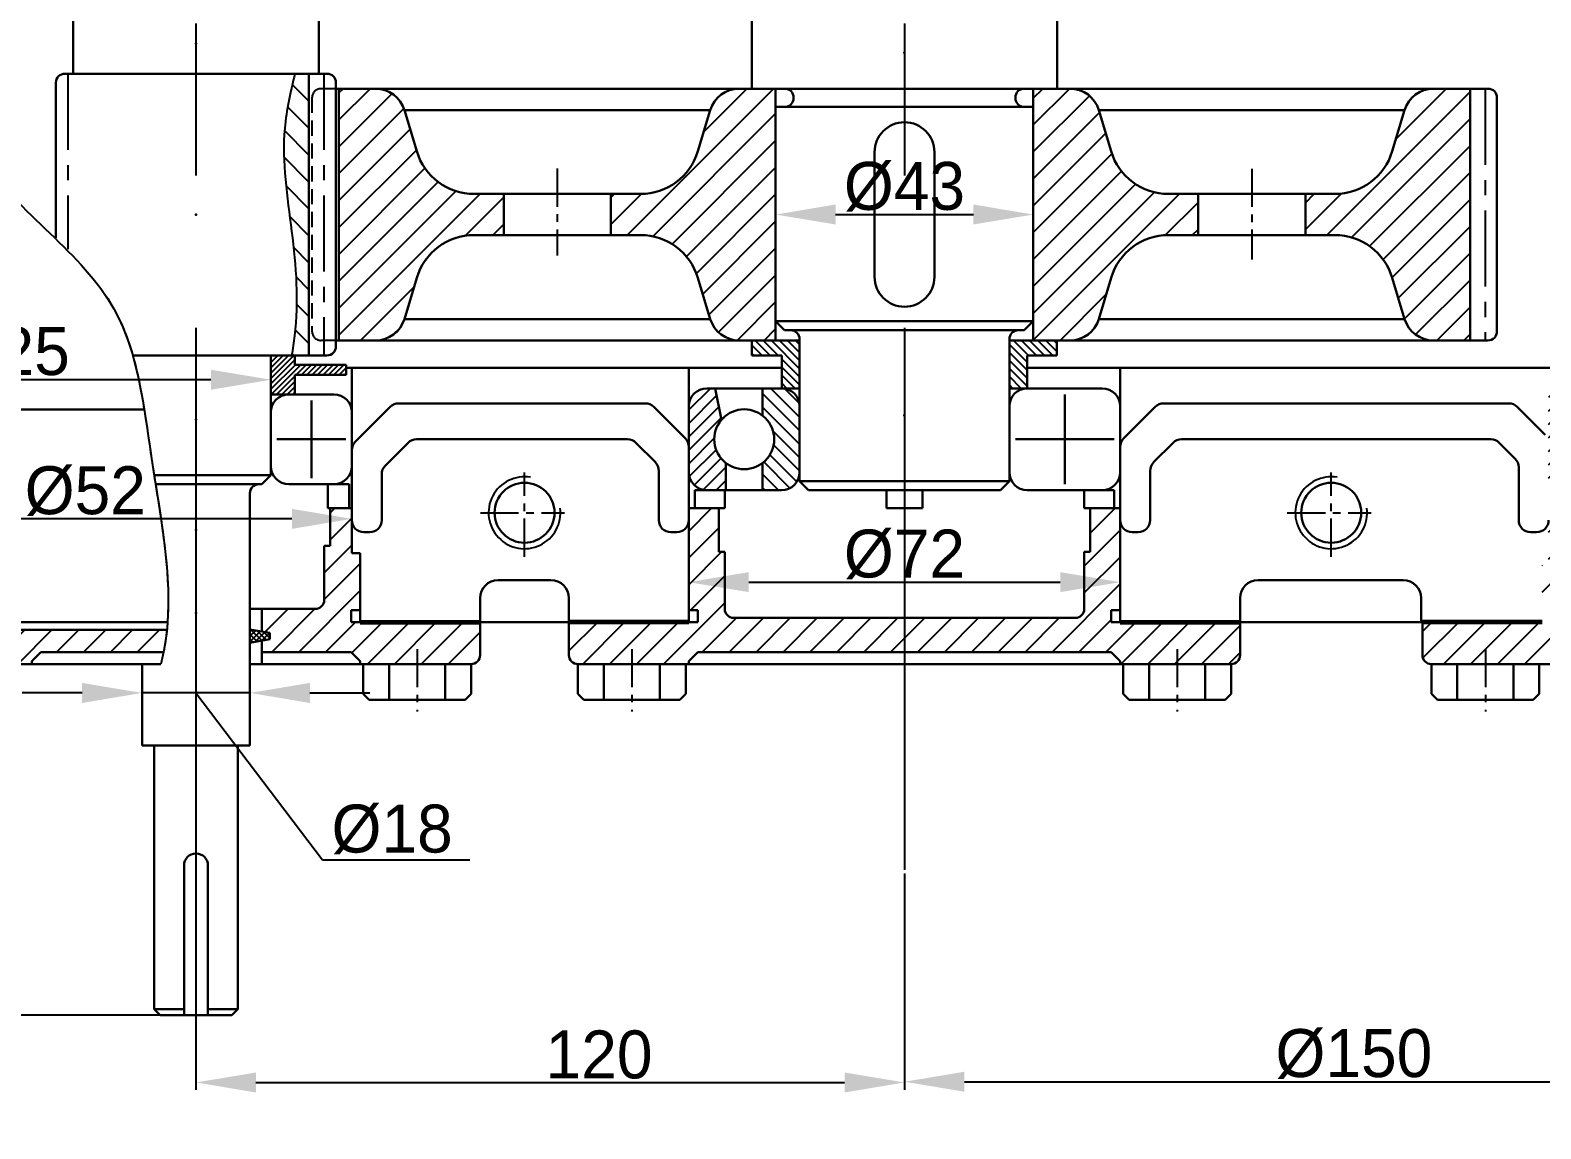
# Model space of a CAD drawing. Header units: millimetres. Extents: x 195 to 1387, y 105 to 1062.
# Drawn here: x 328.2 to 580.3, y 104.9 to 288.2 of the extents above; entities that cross this region are included whole.
import ezdxf

# ---------------------------------------------------------------- set-up
doc = ezdxf.new("R2010")
doc.units = ezdxf.units.MM
doc.header["$PDSIZE"] = -1
for name, pattern in [('CENTER', [10.16, 6.35, -1.27, 1.27, -1.27]), ('CENTERX2', [20.32, 12.7, -2.54, 2.54, -2.54]), ('HIDDEN', [1.905, 1.27, -0.635])]:
    doc.linetypes.add(name, pattern=pattern)
doc.layers.get('0').update_dxf_attribs({"lineweight": 30})
for name, color, linetype in [('中心线', 1, 'CENTER'), ('细线', 7, 'Continuous'), ('虚线', 7, 'HIDDEN')]:
    doc.layers.add(name, color=color, linetype=linetype)
doc.layers.add('特粗线', color=7, linetype='Continuous', lineweight=60)
doc.dimstyles.new('ISO-25', dxfattribs={"dimtxt": 8, "dimasz": 10, "dimexe": 1.25, "dimexo": 0.625, "dimtad": 1, "dimdec": 0, "dimtxsty": 'Standard', "dimcen": 2.5, "dimadec": 0, "dimazin": 0, "dimtfac": 1, "dimtdec": 0, "dimtmove": 0, "dimatfit": 3, "dimfxl": 1, "dimarcsym": 0})

# ---------------------------------------------------------------- blocks, each defined once
blk = doc.blocks.new('*D23')
at = {"layer": 'Defpoints', "color": 0, "transparency": 16777216}
for p in [(474.12, 148.12), (355.88, 120.52), (474.12, 112.63)]:
    blk.add_point(p, dxfattribs=at)
at = {"layer": '细线', "color": 0, "lineweight": -2, "transparency": 16777216}
for p, q in [((474.12, 147.49), (474.12, 111.38)), ((355.88, 119.9), (355.88, 111.38)), ((365.88, 112.63), (464.12, 112.63))]:
    blk.add_line(p, q, dxfattribs=at)
at = {"layer": '细线', "color": 0, "transparency": 16777216}
for points in [[(365.88, 114.29), (365.88, 110.96), (355.88, 112.63)], [(464.12, 114.29), (464.12, 110.96), (474.12, 112.63)]]:
    blk.add_solid(points, dxfattribs=at)
at = {"layer": '细线', "color": 0, "transparency": 16777216, "insert": (423.15, 117.25), "char_height": 8, "attachment_point": 5}
blk.add_mtext('120', dxfattribs=at)
blk = doc.blocks.new('*D24')
at = {"layer": 'Defpoints', "color": 0, "transparency": 16777216}
for p in [(474.12, 148.12), (624.12, 148.13), (624.12, 112.75)]:
    blk.add_point(p, dxfattribs=at)
at = {"layer": '细线', "color": 0, "lineweight": -2, "transparency": 16777216}
for p, q in [((474.12, 147.49), (474.12, 111.5)), ((624.12, 147.5), (624.12, 111.5)), ((484.12, 112.75), (614.12, 112.75))]:
    blk.add_line(p, q, dxfattribs=at)
at = {"layer": '细线', "color": 0, "transparency": 16777216}
for points in [[(484.12, 114.42), (484.12, 111.08), (474.12, 112.75)], [(614.12, 114.42), (614.12, 111.08), (624.12, 112.75)]]:
    blk.add_solid(points, dxfattribs=at)
at = {"layer": '细线', "color": 0, "transparency": 16777216, "insert": (549.12, 117.38), "char_height": 8, "attachment_point": 5}
blk.add_mtext('%%c150', dxfattribs=at)
blk = doc.blocks.new('*D38')
at = {"layer": 'Defpoints', "color": 0, "transparency": 16777216}
for p in [(474.12, 326.72), (205.38, 123.84), (355.88, 123.84)]:
    blk.add_point(p, dxfattribs=at)
at = {"layer": '细线', "color": 0, "lineweight": -2, "transparency": 16777216}
for p, q in [((473.5, 326.72), (204.13, 326.72)), ((205.38, 316.72), (205.38, 133.84)), ((355.25, 123.84), (204.13, 123.84))]:
    blk.add_line(p, q, dxfattribs=at)
at = {"layer": '细线', "color": 0, "transparency": 16777216}
for points in [[(203.71, 316.72), (207.05, 316.72), (205.38, 326.72)], [(203.71, 133.84), (207.05, 133.84), (205.38, 123.84)]]:
    blk.add_solid(points, dxfattribs=at)
at = {"layer": '细线', "color": 0, "transparency": 16777216, "insert": (200.75, 225.28), "char_height": 8, "attachment_point": 5, "rotation": 90}
blk.add_mtext('%%c203', dxfattribs=at)
blk = doc.blocks.new('*D52')
at = {"layer": 'Defpoints', "color": 0, "transparency": 16777216}
for p in [(452.62, 275.39), (495.62, 275.39), (495.62, 257.44)]:
    blk.add_point(p, dxfattribs=at)
at = {"layer": '细线', "color": 0, "lineweight": -2, "transparency": 16777216}
for p, q in [((452.62, 274.76), (452.62, 256.19)), ((495.62, 274.76), (495.62, 256.19)), ((462.62, 257.44), (485.62, 257.44))]:
    blk.add_line(p, q, dxfattribs=at)
at = {"layer": '细线', "color": 0, "transparency": 16777216}
for points in [[(462.62, 259.11), (462.62, 255.78), (452.62, 257.44)], [(485.62, 259.11), (485.62, 255.78), (495.62, 257.44)]]:
    blk.add_solid(points, dxfattribs=at)
at = {"layer": '细线', "color": 0, "transparency": 16777216, "insert": (474.12, 262.07), "char_height": 8, "attachment_point": 5}
blk.add_mtext('%%c43', dxfattribs=at)
blk = doc.blocks.new('*D54')
at = {"layer": 'Defpoints', "color": 0, "transparency": 16777216}
for p in [(438.12, 208.44), (510.12, 208.44), (510.12, 196.1)]:
    blk.add_point(p, dxfattribs=at)
at = {"layer": '细线', "color": 0, "lineweight": -2, "transparency": 16777216}
for p, q in [((438.12, 207.82), (438.12, 194.85)), ((510.12, 207.82), (510.12, 194.85)), ((448.12, 196.1), (500.12, 196.1))]:
    blk.add_line(p, q, dxfattribs=at)
at = {"layer": '细线', "color": 0, "transparency": 16777216}
for points in [[(448.12, 197.77), (448.12, 194.44), (438.12, 196.1)], [(500.12, 197.77), (500.12, 194.44), (510.12, 196.1)]]:
    blk.add_solid(points, dxfattribs=at)
at = {"layer": '细线', "color": 0, "transparency": 16777216, "insert": (474.12, 200.73), "char_height": 8, "attachment_point": 5}
blk.add_mtext('%%c72', dxfattribs=at)

msp = doc.modelspace()

# ---------------------------------------------------------------- hatches: boundary and pattern name
at = {"layer": '细线'}
h = msp.add_hatch(dxfattribs=at)
h.set_pattern_fill('ANSI31', color=256)
h.paths.add_polyline_path([(355.88, 415.44), (329.96, 415.44), (328.46, 416.94), (328.46, 417.44), (309.96, 417.44, 0.414214), (308.46, 415.94), (308.46, 410.44), (328.46, 410.44), (329.96, 410.44), (329.96, 408.44), (328.46, 408.44), (328.46, 398.94), (329.88, 398.94), (329.88, 391.44), (333.46, 391.44), (333.46, 397.74), (334.46, 397.74), (334.46, 406.74, -0.414214), (335.96, 408.24), (355.88, 408.24)])
h.paths.add_polyline_path([(403.29, 415.94, 0.414214), (401.79, 417.44), (383.29, 417.44), (383.29, 416.94), (381.79, 415.44), (365.88, 415.44), (355.88, 415.44), (355.88, 408.24), (375.79, 408.24, -0.414214), (377.29, 406.74), (377.29, 397.74), (378.29, 397.74), (378.29, 391.44), (381.88, 391.44), (381.88, 398.94), (383.29, 398.94), (383.29, 408.44), (381.79, 408.44), (381.79, 410.44), (383.29, 410.44), (403.29, 410.44)])
h.paths.add_polyline_path([(474.12, 415.44), (439.62, 415.44), (438.12, 416.94), (438.12, 417.44), (419.62, 417.44, 0.414214), (418.12, 415.94), (418.12, 410.44), (438.12, 410.44), (439.62, 410.44), (439.62, 408.44), (438.12, 408.44), (438.12, 391.44), (443.12, 391.44), (443.12, 398.74), (444.12, 398.74), (444.12, 408.24, -0.414214), (445.62, 409.74), (474.12, 409.74)])
h.paths.add_polyline_path([(530.12, 415.94, 0.414214), (528.62, 417.44), (510.12, 417.44), (510.12, 416.94), (508.62, 415.44), (474.12, 415.44), (474.12, 409.74), (502.62, 409.74, -0.414214), (504.12, 408.24), (504.12, 398.74), (505.12, 398.74), (505.12, 391.44), (510.12, 391.44), (510.12, 408.44), (508.62, 408.44), (508.62, 410.44), (510.12, 410.44), (530.12, 410.44)])
h.paths.add_polyline_path([(603.12, 412.15), (601.79, 412.39), (601.79, 413.43), (603.12, 413.66), (603.12, 415.44), (582.06, 415.44), (580.56, 416.94), (580.56, 417.44), (562.06, 417.44, 0.414214), (560.56, 415.94), (560.56, 410.44), (580.56, 410.44), (582.06, 410.44), (582.06, 408.44), (580.56, 408.44), (580.56, 400.94), (581.62, 400.94), (581.62, 392.44), (585.56, 392.44), (585.56, 399.74), (586.56, 399.74), (586.56, 406.74, -0.414214), (588.06, 408.24), (603.12, 408.24)])
h.paths.add_polyline_path([(687.68, 415.94, 0.414214), (686.18, 417.44), (667.68, 417.44), (667.68, 416.94), (666.18, 415.44), (645.12, 415.44), (645.12, 413.66), (646.45, 413.43), (646.45, 412.39), (645.12, 412.15), (645.12, 408.24), (660.18, 408.24, -0.414214), (661.68, 406.74), (661.68, 399.74), (662.68, 399.74), (662.68, 392.44), (666.62, 392.44), (666.62, 400.94), (667.68, 400.94), (667.68, 410.44), (687.68, 410.44)])
edge = h.paths.add_edge_path()
edge.add_spline(control_points=[(350.46, 184.44), (350.55, 184.88), (350.63, 185.31), (350.7, 185.75)], knot_values=[279.245164, 279.245164, 279.245164, 279.245164, 280.663762, 280.663762, 280.663762, 280.663762], degree=3, periodic=0)
edge.add_spline(control_points=[(350.7, 185.75), (350.84, 186.54), (350.94, 187.34), (351.02, 188.15)], knot_values=[276.673071, 276.673071, 276.673071, 276.673071, 279.245164, 279.245164, 279.245164, 279.245164], degree=3, periodic=0)
edge.add_line((351.02, 188.15), (308.46, 188.15))
edge.add_line((308.46, 188.15), (308.46, 183.94))
edge.add_arc((309.96, 183.94), 1.5, 180, 270)
edge.add_line((309.96, 182.44), (328.46, 182.44))
edge.add_line((328.46, 182.44), (328.46, 182.94))
edge.add_line((328.46, 182.94), (329.96, 184.44))
edge.add_line((329.96, 184.44), (345.88, 184.44))
edge.add_line((345.88, 184.44), (350.46, 184.44))
h.paths.add_polyline_path([(403.29, 189.44), (383.29, 189.44), (381.79, 189.44), (381.79, 191.44), (383.29, 191.44), (383.29, 200.94), (381.88, 200.94), (381.88, 208.44), (378.29, 208.44), (378.29, 202.14), (377.29, 202.14), (377.29, 193.14, -0.414214), (375.79, 191.64), (366.88, 191.64), (366.88, 187.86), (368.21, 187.63), (368.21, 186.59), (366.88, 186.35), (366.88, 184.44), (381.79, 184.44), (383.29, 182.94), (383.29, 182.44), (401.79, 182.44, 0.414214), (403.29, 183.94)])
h.paths.add_polyline_path([(474.12, 190.14), (445.62, 190.14, -0.414214), (444.12, 191.64), (444.12, 201.14), (443.12, 201.14), (443.12, 208.44), (438.12, 208.44), (438.12, 191.44), (439.62, 191.44), (439.62, 189.44), (438.12, 189.44), (418.12, 189.44), (418.12, 183.94, 0.414214), (419.62, 182.44), (438.12, 182.44), (438.12, 182.94), (439.62, 184.44), (474.12, 184.44)])
h.paths.add_polyline_path([(530.12, 189.44), (510.12, 189.44), (508.62, 189.44), (508.62, 191.44), (510.12, 191.44), (510.12, 208.44), (505.12, 208.44), (505.12, 201.14), (504.12, 201.14), (504.12, 191.64, -0.414214), (502.62, 190.14), (474.12, 190.14), (474.12, 184.44), (508.62, 184.44), (510.12, 182.94), (510.12, 182.44), (528.62, 182.44, 0.414214), (530.12, 183.94)])
h.paths.add_polyline_path([(624.12, 191.64), (588.06, 191.64, -0.414214), (586.56, 193.14), (586.56, 200.14), (585.56, 200.14), (585.56, 207.44), (581.62, 207.44), (581.62, 198.94), (580.56, 198.94), (580.56, 191.44), (582.06, 191.44), (582.06, 189.44), (580.56, 189.44), (560.56, 189.44), (560.56, 183.94, 0.414214), (562.06, 182.44), (580.56, 182.44), (580.56, 182.94), (582.06, 184.44), (624.12, 184.44)])
h.paths.add_polyline_path([(687.68, 189.44), (667.68, 189.44), (666.18, 189.44), (666.18, 191.44), (667.68, 191.44), (667.68, 198.94), (666.62, 198.94), (666.62, 207.44), (662.68, 207.44), (662.68, 200.14), (661.68, 200.14), (661.68, 193.14, -0.414214), (660.18, 191.64), (624.12, 191.64), (624.12, 184.44), (666.18, 184.44), (667.68, 182.94), (667.68, 182.44), (686.18, 182.44, 0.414214), (687.68, 183.94)])
h = msp.add_hatch(dxfattribs=at)
h.set_pattern_fill('ANSI31', color=256, scale=0.5)
h.paths.add_polyline_path([(334.38, 387.44), (332.88, 387.44, 0.414214), (329.88, 384.44), (329.88, 379.94), (332.63, 379.94, -0.248317), (334.38, 383.25)])
h.paths.add_polyline_path([(332.63, 379.94), (329.88, 379.94), (329.88, 375.44, 0.404901), (332.78, 372.44), (333.73, 377.19, -0.192255)])
h.paths.add_polyline_path([(444.31, 388.44), (441.12, 388.44, 0.414214), (438.12, 385.44), (438.12, 379.94), (442.37, 379.94, -0.231561), (444.31, 383.89)])
h.paths.add_polyline_path([(443.58, 376.69, -0.178973), (442.37, 379.94), (438.12, 379.94), (438.12, 374.44, 0.414214), (441.12, 371.44), (442.5, 371.44)])
h.paths.add_polyline_path([(442.5, 228.44), (441.12, 228.44, 0.414214), (438.12, 225.44), (438.12, 219.94), (442.37, 219.94, -0.178973), (443.58, 223.2)])
h.paths.add_polyline_path([(444.31, 216, -0.231561), (442.37, 219.94), (438.12, 219.94), (438.12, 214.44, 0.414214), (441.12, 211.44), (444.31, 211.44)])
h.paths.add_polyline_path([(587.79, 384.56), (587.79, 389.44), (584.62, 389.44, 0.414214), (581.62, 386.44), (581.62, 379.94), (585.62, 379.94, -0.223203)])
h.paths.add_polyline_path([(585.62, 379.94), (581.62, 379.94), (581.62, 373.44, 0.414214), (584.62, 370.44), (585.57, 370.44), (587.63, 375.47, -0.213833)])
h.paths.add_polyline_path([(585.57, 229.44), (584.62, 229.44, 0.414214), (581.62, 226.44), (581.62, 219.94), (585.62, 219.94, -0.213833), (587.63, 224.42)])
h.paths.add_polyline_path([(587.79, 215.33, -0.223203), (585.62, 219.94), (581.62, 219.94), (581.62, 213.44, 0.414214), (584.62, 210.44), (587.79, 210.44)])
h = msp.add_hatch(dxfattribs=at)
h.set_pattern_fill('ANSI31', color=256, scale=0.5, angle=90)
h.paths.add_polyline_path([(453.62, 388.44), (450.44, 388.44), (450.44, 383.89, -0.231561), (452.37, 379.94), (456.62, 379.94), (456.62, 385.44, 0.414214)])
h.paths.add_polyline_path([(456.62, 379.94), (452.37, 379.94, -0.231561), (450.44, 376), (450.44, 371.44), (453.62, 371.44, 0.414214), (456.62, 374.44)])
h.paths.add_polyline_path([(456.62, 225.44, 0.414214), (453.62, 228.44), (450.44, 228.44), (450.44, 223.89, -0.231561), (452.37, 219.94), (456.62, 219.94)])
h.paths.add_polyline_path([(456.62, 219.94), (452.37, 219.94, -0.231561), (450.44, 216), (450.44, 211.44), (453.62, 211.44, 0.414214), (456.62, 214.44)])
h.paths.add_polyline_path([(340.38, 387.44), (338.88, 387.44), (338.88, 383.25, -0.248317), (340.63, 379.94), (343.38, 379.94), (343.38, 384.44, 0.414214)])
h.paths.add_polyline_path([(343.38, 379.94), (340.63, 379.94, -0.248317), (338.88, 376.64), (338.88, 372.44), (340.38, 372.44, 0.414214), (343.38, 375.44)])
h.paths.add_polyline_path([(601.62, 386.44, 0.414214), (598.62, 389.44), (595.45, 389.44), (595.45, 384.56, -0.223203), (597.62, 379.94), (601.62, 379.94)])
h.paths.add_polyline_path([(601.62, 379.94), (597.62, 379.94, -0.223203), (595.45, 375.33), (595.45, 370.44), (598.62, 370.44, 0.414214), (601.62, 373.44)])
h.paths.add_polyline_path([(601.62, 219.94), (597.62, 219.94, -0.223203), (595.45, 215.33), (595.45, 210.44), (598.62, 210.44, 0.414214), (601.62, 213.44)])
h.paths.add_polyline_path([(601.62, 226.44, 0.414214), (598.62, 229.44), (597.62, 229.44), (595.45, 229.44), (595.45, 224.56, -0.223203), (597.62, 219.94), (601.62, 219.94)])
h = msp.add_hatch(dxfattribs=at)
h.set_pattern_fill('ANSI31', color=256, scale=0.3, angle=90)
h.paths.add_polyline_path([(453.67, 365.94), (448.67, 365.94), (448.67, 363.44), (452.62, 363.44), (456.62, 363.44), (456.62, 371.44), (453.67, 371.44)])
h.paths.add_polyline_path([(491.62, 363.44), (495.62, 363.44), (499.57, 363.44), (499.57, 365.94), (494.57, 365.94), (494.57, 371.44), (491.62, 371.44)])
h.paths.add_polyline_path([(453.67, 233.94), (453.67, 228.44), (456.62, 228.44), (456.62, 236.44), (452.62, 236.44), (448.67, 236.44), (448.67, 233.94)])
h.paths.add_polyline_path([(494.57, 233.94), (499.57, 233.94), (499.57, 236.44), (495.62, 236.44), (491.62, 236.44), (491.62, 228.44), (494.57, 228.44)])
h = msp.add_hatch(dxfattribs=at)
h.set_pattern_fill('ANSI31', color=256, angle=90)
edge = h.paths.add_edge_path()
edge.add_spline(control_points=[(372.38, 280.94), (371.67, 277.92), (369.64, 269.27), (372.1, 254.6), (373.14, 241.87), (372.02, 235.03), (371.84, 233.94)], knot_values=[0, 0, 0, 0, 9.25978, 26.467171, 43.932983, 47.240176, 47.240176, 47.240176, 47.240176], degree=3, periodic=0)
edge.add_line((371.84, 233.94), (372.38, 233.94))
edge.add_line((372.38, 233.94), (374.74, 233.94))
edge.add_line((374.74, 233.94), (374.74, 280.94))
edge.add_line((374.74, 280.94), (372.38, 280.94))
h = msp.add_hatch(dxfattribs=at)
h.set_pattern_fill('ANSI31', color=256)
h.set_pattern_definition([(45, (474.122, 223.9434), (-2.24506, 2.24506), [])])
h.paths.add_polyline_path([(407.23, 260.87), (402.3, 260.87, -0.331376), (392.72, 268.01), (390.66, 274.88, 0.331376), (385.87, 278.44), (379.74, 278.44), (379.74, 236.44), (385.87, 236.44, 0.331376), (390.66, 240.01), (392.72, 246.88, -0.331376), (402.3, 254.01), (407.23, 254.01)])
h.paths.add_polyline_path([(452.62, 278.44), (446.49, 278.44, 0.331376), (441.7, 274.88), (439.64, 268.01, -0.331376), (430.06, 260.87), (425.13, 260.87), (425.13, 254.01), (430.06, 254.01, -0.331376), (439.64, 246.88), (441.7, 240.01, 0.331376), (446.49, 236.44), (452.62, 236.44)])
h.paths.add_polyline_path([(523.11, 260.87), (518.18, 260.87, -0.331376), (508.6, 268.01), (506.55, 274.88, 0.331376), (501.76, 278.44), (495.62, 278.44), (495.62, 236.44), (501.76, 236.44, 0.331376), (506.55, 240.01), (508.6, 246.88, -0.331376), (518.18, 254.01), (523.11, 254.01)])
h.paths.add_polyline_path([(568.5, 278.44), (562.37, 278.44, 0.331376), (557.58, 274.88), (555.52, 268.01, -0.331376), (545.94, 260.87), (541.02, 260.87), (541.02, 254.01), (545.94, 254.01, -0.331376), (555.52, 246.88), (557.58, 240.01, 0.331376), (562.37, 236.44), (568.5, 236.44)])
h = msp.add_hatch(dxfattribs=at)
h.set_pattern_fill('ANSI31', color=256, scale=0.2)
h.paths.add_polyline_path([(372.38, 230.7), (380.96, 230.7), (380.96, 232.37), (372.38, 232.37), (372.38, 233.94), (368.38, 233.94), (368.38, 227.44), (372.38, 227.44)])
h = msp.add_hatch(dxfattribs=at)
h.set_pattern_fill('ANSI37', color=256, scale=0.2)
h.paths.add_polyline_path([(368.21, 187.63), (364.88, 188.22), (364.88, 185.99), (368.21, 186.59)])

# ---------------------------------------------------------------- linework, layer by layer
at = {"color": 7, "linetype": 'Continuous'}
for p, q in [((335.38, 290.94), (335.38, 280.94)), ((376.38, 290.94), (376.38, 280.94)), ((448.62, 290.44), (448.62, 278.44)), ((499.62, 290.44), (499.62, 278.44)), ((335.38, 280.94), (376.38, 280.94)), ((339.38, 280.94), (372.38, 280.94)), ((452.62, 278.44), (495.62, 278.44)), ((452.62, 278.44), (452.62, 236.44)), ((494.12, 278.44), (499.62, 278.44)), ((495.62, 278.44), (495.62, 236.44)), ((345.32, 233.94), (372.38, 233.94)), ((347.71, 233.94), (368.38, 233.94)), ((368.38, 224.44), (368.38, 215.44)), ((456.62, 214.44), (456.62, 225.44)), ((491.62, 214.44), (491.62, 225.44)), ((349.13, 212.44), (366.38, 212.44)), ((371.38, 212.44), (378.88, 212.44)), ((458.12, 211.44), (456.62, 212.94)), ((490.12, 211.44), (491.62, 212.94)), ((458.12, 211.44), (490.12, 211.44))]:
    msp.add_line(p, q, dxfattribs=at)
for p, q in [((339.38, 280.94), (334.01, 280.94)), ((372.38, 280.94), (377.74, 280.94)), ((374.74, 280.94), (374.74, 233.94)), ((332.51, 279.44), (332.51, 253.53)), ((379.24, 279.44), (379.24, 235.44)), ((454.12, 278.44), (379.24, 278.44)), ((379.74, 278.44), (379.74, 236.44)), ((495.62, 278.44), (571.5, 278.44)), ((568.5, 278.44), (568.5, 236.44)), ((390.66, 274.88), (392.72, 268.01)), ((390.66, 274.88), (441.7, 274.88)), ((441.7, 274.88), (439.64, 268.01)), ((452.62, 275.39), (454.12, 275.39)), ((494.12, 275.39), (454.12, 275.39)), ((455.62, 276.94), (455.62, 276.89)), ((492.62, 276.94), (492.62, 276.89)), ((494.12, 275.39), (495.62, 275.39)), ((506.55, 274.88), (508.6, 268.01)), ((506.55, 274.88), (557.58, 274.88)), ((557.58, 274.88), (555.52, 268.01)), ((573, 276.94), (573, 237.94)), ((469.12, 267.83), (469.12, 257.44)), ((479.12, 267.83), (479.12, 257.44)), ((416.18, 260.87), (402.3, 260.87)), ((407.23, 260.87), (407.23, 254.01)), ((416.18, 260.87), (430.06, 260.87)), ((425.13, 260.87), (425.13, 254.01)), ((532.06, 260.87), (518.18, 260.87)), ((523.11, 260.87), (523.11, 254.01)), ((532.06, 260.87), (545.94, 260.87)), ((541.02, 260.87), (541.02, 254.01)), ((469.12, 247.06), (469.12, 257.44)), ((479.12, 247.06), (479.12, 257.44)), ((416.18, 254.01), (402.3, 254.01)), ((416.18, 254.01), (430.06, 254.01)), ((532.06, 254.01), (518.18, 254.01)), ((532.06, 254.01), (545.94, 254.01)), ((390.66, 240.01), (392.72, 246.88)), ((441.7, 240.01), (439.64, 246.88)), ((506.55, 240.01), (508.6, 246.88)), ((557.58, 240.01), (555.52, 246.88)), ((390.66, 240.01), (441.7, 240.01)), ((454.12, 238.14), (452.62, 239.64)), ((452.62, 239.64), (495.62, 239.64)), ((494.12, 238.14), (495.62, 239.64)), ((506.55, 240.01), (557.58, 240.01)), ((455.12, 238.14), (454.12, 238.14)), ((455.12, 238.14), (493.12, 238.14)), ((494.12, 238.14), (493.12, 238.14)), ((452.62, 236.44), (379.24, 236.44)), ((448.67, 233.94), (448.67, 236.44)), ((452.62, 236.44), (456.62, 236.44)), ((456.62, 225.44), (456.62, 236.64)), ((491.62, 225.44), (491.62, 236.64)), ((495.62, 236.44), (491.62, 236.44)), ((571.5, 236.44), (495.62, 236.44)), ((499.57, 233.94), (499.57, 236.44)), ((368.38, 213.94), (368.38, 233.94)), ((372.38, 233.94), (377.74, 233.94)), ((372.38, 232.37), (372.38, 233.94)), ((372.38, 232.37), (380.96, 232.37)), ((380.96, 232.37), (380.96, 230.7)), ((453.67, 233.94), (448.67, 233.94)), ((453.67, 228.44), (453.67, 233.94)), ((494.57, 228.44), (494.57, 233.94)), ((494.57, 233.94), (499.57, 233.94)), ((372.38, 227.44), (372.38, 230.7)), ((380.96, 230.7), (372.38, 230.7)), ((380.96, 231.89), (453.67, 231.89)), ((381.88, 224.44), (381.88, 231.89)), ((438.12, 225.44), (438.12, 231.89)), ((494.57, 231.89), (597.62, 231.89)), ((510.12, 225.44), (510.12, 231.89)), ((372.38, 227.44), (368.38, 227.44)), ((378.88, 227.44), (371.38, 227.44)), ((453.62, 228.44), (441.12, 228.44)), ((442.5, 228.44), (443.58, 223.2)), ((450.44, 228.44), (450.44, 223.89)), ((453.67, 228.44), (456.62, 228.44)), ((494.62, 228.44), (491.62, 228.44)), ((494.62, 228.44), (507.12, 228.44)), ((500.87, 212.44), (500.87, 227.44)), ((299.13, 224.91), (347.24, 224.91)), ((375.13, 213.44), (375.13, 226.44)), ((381.88, 224.44), (381.88, 215.44)), ((388.29, 225.36), (382.46, 219.53)), ((389.7, 225.94), (408.24, 225.94)), ((430.88, 225.94), (408.24, 225.94)), ((432.3, 225.36), (437.54, 220.12)), ((438.12, 225.44), (438.12, 214.44)), ((510.12, 225.44), (510.12, 214.44)), ((515.95, 225.36), (510.7, 220.12)), ((517.36, 225.94), (540, 225.94)), ((574.97, 225.94), (540, 225.94)), ((576.38, 225.36), (581.04, 220.7)), ((369.38, 219.94), (380.88, 219.94)), ((391.29, 219.36), (387.46, 215.53)), ((392.7, 219.94), (408.24, 219.94)), ((427.88, 219.94), (408.24, 219.94)), ((429.3, 219.36), (432.54, 216.12)), ((492.62, 219.94), (509.12, 219.94)), ((518.95, 219.36), (515.7, 216.12)), ((520.36, 219.94), (540, 219.94)), ((571.97, 219.94), (540, 219.94)), ((573.38, 219.36), (576.04, 216.7)), ((381.88, 212.44), (381.88, 215.44)), ((433.12, 206.44), (433.12, 214.7)), ((438.12, 211.44), (438.12, 214.44)), ((444.31, 216), (444.31, 211.44)), ((450.44, 216), (450.44, 211.44)), ((456.62, 212.94), (456.62, 214.44)), ((491.62, 212.94), (491.62, 214.44)), ((510.12, 211.44), (510.12, 214.44)), ((515.12, 206.44), (515.12, 214.7)), ((576.62, 215.29), (576.62, 206.44)), ((348.89, 213.94), (368.38, 213.94)), ((366.88, 212.44), (366.38, 212.44)), ((368.38, 213.94), (366.88, 212.44)), ((377.88, 212.44), (377.88, 208.44)), ((381.46, 212.44), (377.88, 212.44)), ((381.46, 208.44), (381.46, 212.44)), ((381.88, 212.44), (381.88, 200.94)), ((386.88, 206.44), (386.88, 214.12)), ((456.62, 212.94), (491.62, 212.94)), ((364.88, 168.84), (364.88, 210.94)), ((438.12, 211.44), (438.12, 189.44)), ((439.12, 208.44), (439.12, 211.44)), ((439.12, 211.44), (441.12, 211.44)), ((453.62, 211.44), (441.12, 211.44)), ((444.12, 208.44), (444.12, 211.44)), ((471.12, 208.44), (471.12, 211.44)), ((477.12, 208.44), (477.12, 211.44)), ((494.62, 211.44), (507.12, 211.44)), ((504.12, 208.44), (504.12, 211.44)), ((509.12, 211.44), (507.12, 211.44)), ((509.12, 208.44), (509.12, 211.44)), ((510.12, 211.44), (510.12, 189.44)), ((381.88, 208.44), (377.88, 208.44)), ((378.29, 208.44), (378.29, 202.14)), ((438.12, 208.44), (444.12, 208.44)), ((443.12, 201.14), (443.12, 208.44)), ((474.12, 208.44), (471.12, 208.44)), ((474.12, 208.44), (477.12, 208.44)), ((510.12, 208.44), (504.12, 208.44)), ((505.12, 201.14), (505.12, 208.44)), ((383.88, 204.44), (384.88, 204.44)), ((436.12, 204.44), (435.12, 204.44)), ((512.12, 204.44), (513.12, 204.44)), ((579.62, 204.44), (578.62, 204.44)), ((378.29, 202.14), (377.29, 202.14)), ((377.29, 202.14), (377.29, 193.14)), ((381.88, 200.94), (383.29, 200.94)), ((383.29, 200.94), (383.29, 189.44)), ((438.12, 199.94), (438.12, 189.44)), ((443.12, 201.14), (444.12, 201.14)), ((444.12, 201.14), (444.12, 191.64)), ((505.12, 201.14), (504.12, 201.14)), ((504.12, 201.14), (504.12, 191.64)), ((510.12, 199.94), (510.12, 189.44)), ((406.29, 196.44), (415.12, 196.44)), ((533.12, 196.44), (557.36, 196.44)), ((375.79, 191.64), (364.88, 191.64)), ((366.88, 191.64), (366.88, 187.86)), ((403.29, 189.44), (403.29, 193.44)), ((418.12, 193.44), (418.12, 189.44)), ((530.12, 189.44), (530.12, 193.44)), ((560.36, 193.44), (560.36, 189.44)), ((351.13, 189.44), (308.46, 189.44)), ((381.79, 191.44), (383.29, 191.44)), ((381.79, 191.44), (381.79, 189.44)), ((383.29, 189.44), (381.79, 189.44)), ((383.29, 191.44), (383.29, 189.44)), ((403.29, 189.44), (403.29, 183.94)), ((403.29, 189.44), (418.12, 189.44)), ((418.12, 189.44), (418.12, 183.94)), ((438.12, 191.44), (439.62, 191.44)), ((438.12, 191.44), (438.12, 189.44)), ((439.62, 189.44), (438.12, 189.44)), ((439.62, 191.44), (439.62, 189.44)), ((445.62, 190.14), (474.12, 190.14)), ((502.62, 190.14), (474.12, 190.14)), ((508.62, 191.44), (510.12, 191.44)), ((508.62, 191.44), (508.62, 189.44)), ((510.12, 189.44), (508.62, 189.44)), ((510.12, 191.44), (510.12, 189.44)), ((530.12, 189.44), (530.12, 183.94)), ((530.12, 189.44), (560.56, 189.44)), ((560.56, 189.44), (560.56, 183.94)), ((308.46, 188.15), (351.02, 188.15)), ((364.88, 188.22), (368.21, 187.63)), ((364.88, 185.99), (368.21, 186.59)), ((368.21, 187.63), (368.21, 186.59)), ((329.96, 184.44), (328.46, 182.94)), ((329.96, 184.44), (345.88, 184.44)), ((345.88, 184.44), (350.46, 184.44)), ((366.88, 186.35), (366.88, 182.44)), ((381.79, 184.44), (366.88, 184.44)), ((381.79, 184.44), (383.29, 182.94)), ((439.62, 184.44), (438.12, 182.94)), ((439.62, 184.44), (474.12, 184.44)), ((508.62, 184.44), (474.12, 184.44)), ((508.62, 184.44), (510.12, 182.94)), ((309.96, 182.44), (328.46, 182.44)), ((328.46, 182.44), (328.46, 182.94)), ((328.46, 182.44), (349.99, 182.44)), ((346.88, 168.84), (346.88, 182.44)), ((401.79, 182.44), (364.88, 182.44)), ((383.29, 182.44), (383.29, 182.94)), ((383.79, 182.44), (383.79, 177.45)), ((388.1, 182.44), (388.1, 176.45)), ((397.47, 182.44), (397.47, 176.45)), ((401.79, 182.44), (401.79, 177.45)), ((419.62, 182.44), (474.12, 182.44)), ((419.62, 182.44), (419.62, 177.45)), ((423.94, 182.44), (423.94, 176.45)), ((433.31, 182.44), (433.31, 176.45)), ((437.62, 182.44), (437.62, 177.45)), ((438.12, 182.44), (438.12, 182.94)), ((528.62, 182.44), (474.12, 182.44)), ((510.12, 182.44), (510.12, 182.94)), ((510.62, 182.44), (510.62, 177.45)), ((514.94, 182.44), (514.94, 176.45)), ((524.3, 182.44), (524.3, 176.45)), ((528.62, 182.44), (528.62, 177.45)), ((562.06, 182.44), (624.12, 182.44)), ((562.06, 182.44), (562.06, 177.45)), ((566.38, 182.44), (566.38, 176.45)), ((575.74, 182.44), (575.74, 176.45)), ((580.06, 182.44), (580.06, 177.45)), ((384.79, 176.45), (383.79, 177.45)), ((400.79, 176.45), (401.79, 177.45)), ((420.62, 176.45), (419.62, 177.45)), ((436.62, 176.45), (437.62, 177.45)), ((511.62, 176.45), (510.62, 177.45)), ((527.62, 176.45), (528.62, 177.45)), ((563.06, 176.45), (562.06, 177.45)), ((579.06, 176.45), (580.06, 177.45)), ((384.79, 176.45), (392.79, 176.45)), ((400.79, 176.45), (392.79, 176.45)), ((420.62, 176.45), (428.62, 176.45)), ((436.62, 176.45), (428.62, 176.45)), ((511.62, 176.45), (519.62, 176.45)), ((527.62, 176.45), (519.62, 176.45)), ((563.06, 176.45), (571.06, 176.45)), ((579.06, 176.45), (571.06, 176.45)), ((346.88, 168.84), (364.88, 168.84)), ((348.88, 124.84), (348.88, 168.84)), ((362.88, 124.84), (362.88, 168.84)), ((353.88, 123.84), (353.88, 148.84)), ((357.88, 123.84), (357.88, 148.84)), ((349.88, 123.84), (348.88, 124.84)), ((348.88, 124.84), (353.88, 124.84)), ((355.88, 123.84), (349.88, 123.84)), ((355.88, 123.84), (361.88, 123.84)), ((357.88, 124.84), (362.88, 124.84)), ((361.88, 123.84), (362.88, 124.84))]:
    msp.add_line(p, q)
for centre in [(447.37, 219.94), (410.71, 207.69), (545.34, 207.69)]:
    msp.add_circle(centre, 5)
for centre, radius, start, end in [((334.01, 279.44), 1.5, 90, 180), ((377.74, 279.44), 1.5, 0, 90), ((385.87, 273.44), 5, 16.6643, 90), ((446.49, 273.44), 5, 90, 163.3357), ((454.12, 276.94), 1.5, 0, 90), ((494.12, 276.94), 1.5, 90, 180), ((501.76, 273.44), 5, 16.6643, 90), ((562.37, 273.44), 5, 90, 163.3357), ((571.5, 276.94), 1.5, 0, 90), ((454.12, 276.89), 1.5, 270, 0), ((494.12, 276.89), 1.5, 180, 270), ((474.12, 267.83), 5, 0, 180), ((402.3, 270.87), 10, 196.6643, 270), ((430.06, 270.87), 10, 270, 343.3357), ((518.18, 270.87), 10, 196.6643, 270), ((545.94, 270.87), 10, 270, 343.3357), ((402.3, 244.01), 10, 90, 163.3357), ((430.06, 244.01), 10, 16.6643, 90), ((518.18, 244.01), 10, 90, 163.3357), ((545.94, 244.01), 10, 16.6643, 90), ((474.12, 247.06), 5, 180, 0), ((385.87, 241.44), 5, 270, 343.3357), ((446.49, 241.44), 5, 196.6643, 270), ((501.76, 241.44), 5, 270, 343.3357), ((562.37, 241.44), 5, 196.6643, 270), ((455.12, 236.64), 1.5, 0, 90), ((493.12, 236.64), 1.5, 90, 180), ((571.5, 237.94), 1.5, 270, 0), ((377.74, 235.44), 1.5, 270, 0), ((371.38, 224.44), 3, 90, 180), ((378.88, 224.44), 3, 0, 90), ((441.12, 225.44), 3, 90, 180), ((453.62, 225.44), 3, 0, 90), ((494.62, 225.44), 3, 90, 180), ((507.12, 225.44), 3, 0, 90), ((389.7, 223.94), 2, 90, 135), ((430.88, 223.94), 2, 45, 90), ((517.36, 223.94), 2, 90, 135), ((574.97, 223.94), 2, 45, 90), ((383.88, 218.12), 2, 135, 180), ((392.7, 217.94), 2, 90, 135), ((427.88, 217.94), 2, 45, 90), ((436.12, 218.7), 2, 0, 45), ((512.12, 218.7), 2, 135, 180), ((520.36, 217.94), 2, 90, 135), ((571.97, 217.94), 2, 45, 90), ((378.88, 215.44), 3, 270, 0), ((388.88, 214.12), 2, 135, 180), ((431.12, 214.7), 2, 0, 45), ((441.12, 214.44), 3, 180, 270), ((453.62, 214.44), 3, 270, 0), ((494.62, 214.44), 3, 180, 270), ((507.12, 214.44), 3, 270, 0), ((517.12, 214.7), 2, 135, 180), ((574.62, 215.29), 2, 0, 45), ((366.38, 210.94), 1.5, 90, 180), ((383.88, 206.44), 2, 180, 270), ((384.88, 206.44), 2, 270, 0), ((435.12, 206.44), 2, 180, 270), ((436.12, 206.44), 2, 270, 0), ((512.12, 206.44), 2, 180, 270), ((513.12, 206.44), 2, 270, 0), ((578.62, 206.44), 2, 180, 270), ((579.62, 206.44), 2, 270, 0), ((406.29, 193.44), 3, 90, 180), ((415.12, 193.44), 3, 0, 90), ((533.12, 193.44), 3, 90, 180), ((557.36, 193.44), 3, 0, 90), ((375.79, 193.14), 1.5, 270, 0), ((445.62, 191.64), 1.5, 180, 270), ((502.62, 191.64), 1.5, 270, 0), ((401.79, 183.94), 1.5, 270, 0), ((419.62, 183.94), 1.5, 180, 270), ((528.62, 183.94), 1.5, 270, 0), ((562.06, 183.94), 1.5, 180, 270), ((355.88, 148.84), 2, 0, 180)]:
    msp.add_arc(centre, radius, start, end)
msp.add_arc((371.38, 215.44), 3, 180, 270, dxfattribs=at)
for p in [(355.88, 285.94), (474.12, 284.44), (355.88, 257.44), (355.88, 223.19), (474.12, 223.94), (355.88, 204.81), (355.88, 190.94)]:
    msp.add_point(p, dxfattribs=at)
at = {"layer": '中心线', "linetype": 'CENTERX2', "ltscale": 10}
for p, q in [((355.88, 441.73), (355.88, 104.9)), ((474.12, 441.73), (474.12, 148.12))]:
    msp.add_line(p, q, dxfattribs=at)
at = {"layer": '中心线', "color": 7, "linetype": 'CENTERX2'}
for p, q in [((334.51, 280.94), (334.51, 251.66)), ((377.24, 280.94), (377.24, 233.94)), ((571, 278.44), (571, 236.44))]:
    msp.add_line(p, q, dxfattribs=at)
at = {"layer": '中心线'}
for p, q in [((416.18, 265.1), (416.18, 250.61)), ((532.06, 265.08), (532.06, 249.96)), ((410.71, 200.35), (410.71, 214.4)), ((545.34, 200.35), (545.34, 214.4)), ((403.38, 207.69), (417.39, 207.69)), ((538.01, 207.69), (552.02, 207.69)), ((392.79, 184.95), (392.79, 174.52)), ((428.62, 184.95), (428.62, 174.52)), ((519.62, 184.95), (519.62, 174.52)), ((571.06, 184.95), (571.06, 174.52))]:
    msp.add_line(p, q, dxfattribs=at)
at = {"layer": '特粗线'}
for p, q in [((383.29, 189.44), (403.29, 189.44)), ((438.12, 189.44), (418.12, 189.44)), ((510.12, 189.44), (530.12, 189.44)), ((580.56, 189.44), (560.56, 189.44))]:
    msp.add_line(p, q, dxfattribs=at)
at = {"layer": '细线'}
for p, q in [((358.38, 229.88), (312.38, 229.88)), ((368.38, 230.14), (368.38, 228.63)), ((381.88, 207.04), (381.88, 205.42)), ((371.88, 206.67), (325.47, 206.67)), ((336.88, 177.62), (326.88, 177.62)), ((346.88, 169.46), (346.88, 178.87)), ((364.88, 177.62), (346.88, 177.62)), ((355.88, 177.62), (376.99, 149.77)), ((364.88, 169.46), (364.88, 178.87)), ((374.88, 177.62), (384.88, 177.62)), ((376.99, 149.77), (401.6, 149.77))]:
    msp.add_line(p, q, dxfattribs=at)
for centre in [(410.71, 207.69), (545.34, 207.69)]:
    msp.add_arc(centre, 6, 80.5844, 7.1985, dxfattribs=at)
for points, knots in [([(244.32, 316.54), (259.68, 314.36), (281.3, 314.98), (308.22, 301.05), (312.21, 282.39), (321.4, 260.63), (345.02, 246.09), (348.31, 213.95), (352.82, 192.84), (349.99, 182.44)], [87.053376, 87.053376, 87.053376, 87.053376, 133.7357, 151.40786, 171.512038, 187.478247, 221.826774, 248.062693, 282.873449, 282.873449, 282.873449, 282.873449]), ([(309.38, 292.94), (310.86, 289.27), (313.28, 279.85), (321.4, 260.63), (339.65, 249.4), (344.54, 236.67), (345.32, 233.94)], [159.643284, 159.643284, 159.643284, 159.643284, 171.512038, 187.478247, 221.826774, 230.652727, 230.652727, 230.652727, 230.652727]), ([(347.24, 224.91), (347.67, 222.23), (348.17, 218.56), (348.75, 214.88), (348.89, 213.94)], [239.990061, 239.990061, 239.990061, 239.990061, 248.062693, 250.793706, 250.793706, 250.793706, 250.793706])]:
    msp.add_open_spline(points, degree=3, knots=knots, dxfattribs=at)
msp.add_spline([(372.38, 280.94), (370.68, 271.84), (371.84, 254.67), (372.33, 237.21), (371.84, 233.94)], degree=3, dxfattribs=at)
msp.add_spline([(372.38, 280.94), (370.68, 271.84), (371.84, 254.67), (372.33, 237.21), (371.84, 233.94)], degree=3, dxfattribs=at)
for points in [[(345.32, 233.94), (346.15, 231.05), (346.73, 228.02), (347.24, 224.91)], [(348.89, 213.94), (348.97, 213.44), (349.05, 212.94), (349.13, 212.44)], [(349.13, 212.44), (350.38, 204.58), (351.65, 196.74), (351.13, 189.44)], [(351.13, 189.44), (351.1, 189.01), (351.07, 188.58), (351.02, 188.15)], [(351.02, 188.15), (350.9, 186.89), (350.71, 185.66), (350.46, 184.44)], [(350.46, 184.44), (350.33, 183.77), (350.17, 183.1), (349.99, 182.44)]]:
    msp.add_open_spline(points, degree=3, dxfattribs=at)
for points in [[(358.38, 231.55), (358.38, 228.21), (368.38, 229.88)], [(371.88, 208.33), (371.88, 205), (381.88, 206.67)], [(336.88, 179.29), (336.88, 175.95), (346.88, 177.62)], [(374.88, 179.29), (374.88, 175.95), (364.88, 177.62)]]:
    msp.add_solid(points, dxfattribs=at)
at = {"layer": '虚线', "ltscale": 2}
for p, q in [((379.24, 278.44), (376.74, 278.44)), ((375.24, 276.94), (375.24, 237.94)), ((379.24, 236.44), (376.74, 236.44))]:
    msp.add_line(p, q, dxfattribs=at)
for centre, start, end in [((376.74, 276.94), 90, 180), ((376.74, 237.94), 180, 270)]:
    msp.add_arc(centre, 1.5, start, end, dxfattribs=at)

# ---------------------------------------------------------------- texts
at = {"layer": '细线', "char_height": 8, "attachment_point": 5}
for s, insert in [('%%c25', (324.71, 234.51)), ('%%c52', (337.41, 211.29)), ('%%c18', (388.62, 154.84))]:
    msp.add_mtext(s, dxfattribs=dict(at, insert=insert))

# ---------------------------------------------------------------- dimensions: what is measured, and where the dimension line sits
at = {"layer": '细线'}
dim = msp.add_linear_dim(base=(205.38, 123.84), p1=(474.12, 326.72), p2=(355.88, 123.84), angle=90, dimstyle='ISO-25', override={"dimpost": '%%c<>'}, dxfattribs=at)
dim.commit()
dim.dimension.update_dxf_attribs({"geometry": '*D38', "text_midpoint": (200.75, 225.28)})
for base, p1, p2, picture, middle in [((495.62, 257.44), (452.62, 275.39), (495.62, 275.39), '*D52', (474.12, 262.07)), ((510.12, 196.1), (438.12, 208.44), (510.12, 208.44), '*D54', (474.12, 200.73))]:
    dim = msp.add_linear_dim(base=base, p1=p1, p2=p2, dimstyle='ISO-25', override={"dimpost": '%%c<>'}, dxfattribs=at)
    dim.commit()
    dim.dimension.update_dxf_attribs({"geometry": picture, "text_midpoint": middle})
dim = msp.add_linear_dim(base=(474.12, 112.63), p1=(355.88, 120.52), p2=(474.12, 148.12), text='120', dimstyle='ISO-25', override={"dimpost": '%%c<>'}, dxfattribs=at)
dim.commit()
dim.dimension.update_dxf_attribs({"geometry": '*D23', "text_midpoint": (423.15, 112.63), "dimtype": 160})
dim = msp.add_linear_dim(base=(624.12, 112.75), p1=(474.12, 148.12), p2=(624.12, 148.13), dimstyle='ISO-25', override={"dimpost": '%%c<>'}, dxfattribs=at)
dim.commit()
dim.dimension.update_dxf_attribs({"geometry": '*D24', "text_midpoint": (549.12, 112.75), "dimtype": 160})

doc.saveas('drawing.dxf')
